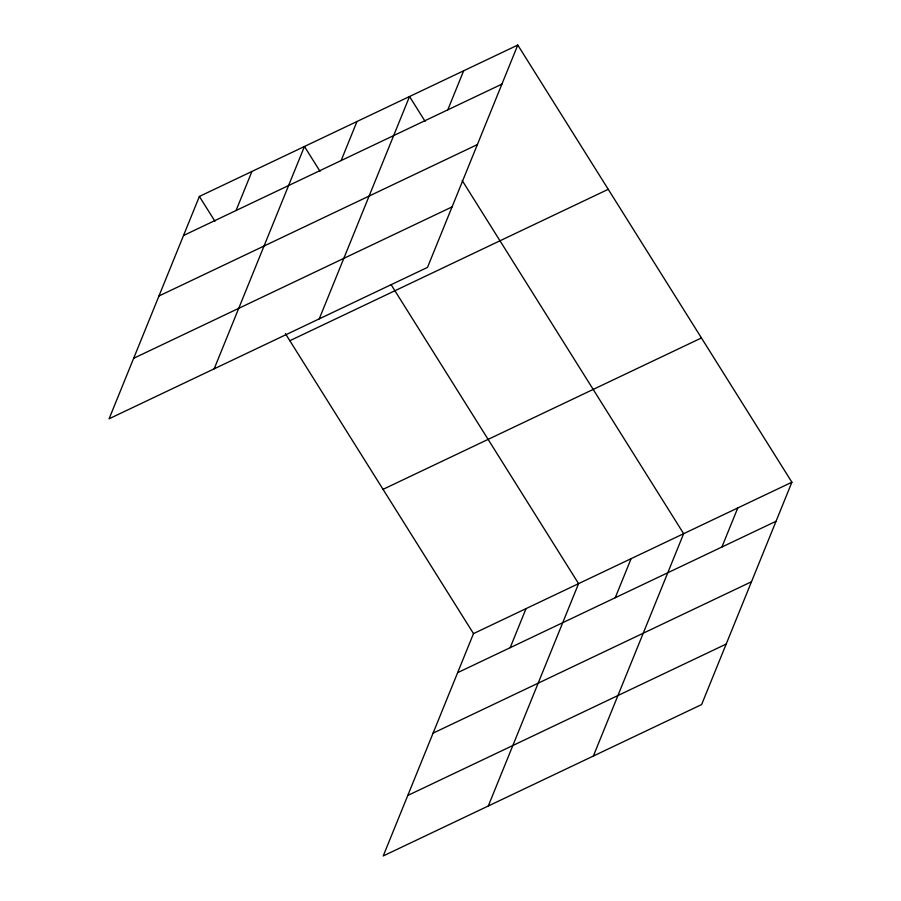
<?xml version="1.0" encoding="UTF-8"?>
<svg xmlns="http://www.w3.org/2000/svg" width="901" height="901" viewBox="0 0 901 901"><rect width="100%" height="100%" fill="white"/><g stroke="black" fill="none" stroke-linecap="round" stroke-linejoin="round"><path stroke-width="1.35" d="M517.782 45.05L199.38 196.441L109.1 418.785L427.502 267.394L517.782 45.05L791.9 482.215L701.62 704.559L383.218 855.95L473.498 633.606L791.9 482.215M236.062 210.519L251.92 171.46M214.168 368.824L304.459 146.48L320.024 171.314M341.13 160.558L356.987 121.5M319.247 318.864L409.527 96.52L425.103 121.353M447.797 109.843L463.655 70.785M510.18 647.684L526.038 608.625M488.286 805.99L578.577 583.645L391.203 284.84M615.248 597.723L631.105 558.665M593.365 756.029L683.645 533.685L462.168 180.482M721.915 547.008L737.773 507.95M183.522 235.499L501.925 84.108M158.959 295.99L477.361 144.588M133.652 358.305L452.065 206.903M289.84 340.713L608.243 189.311M383.038 489.344L701.44 337.954M457.64 672.664L776.043 521.274M433.077 733.144L751.479 581.753M407.77 795.47L726.183 644.069M199.38 196.441L214.956 221.274M285.392 333.618L473.498 633.606"/></g></svg>
